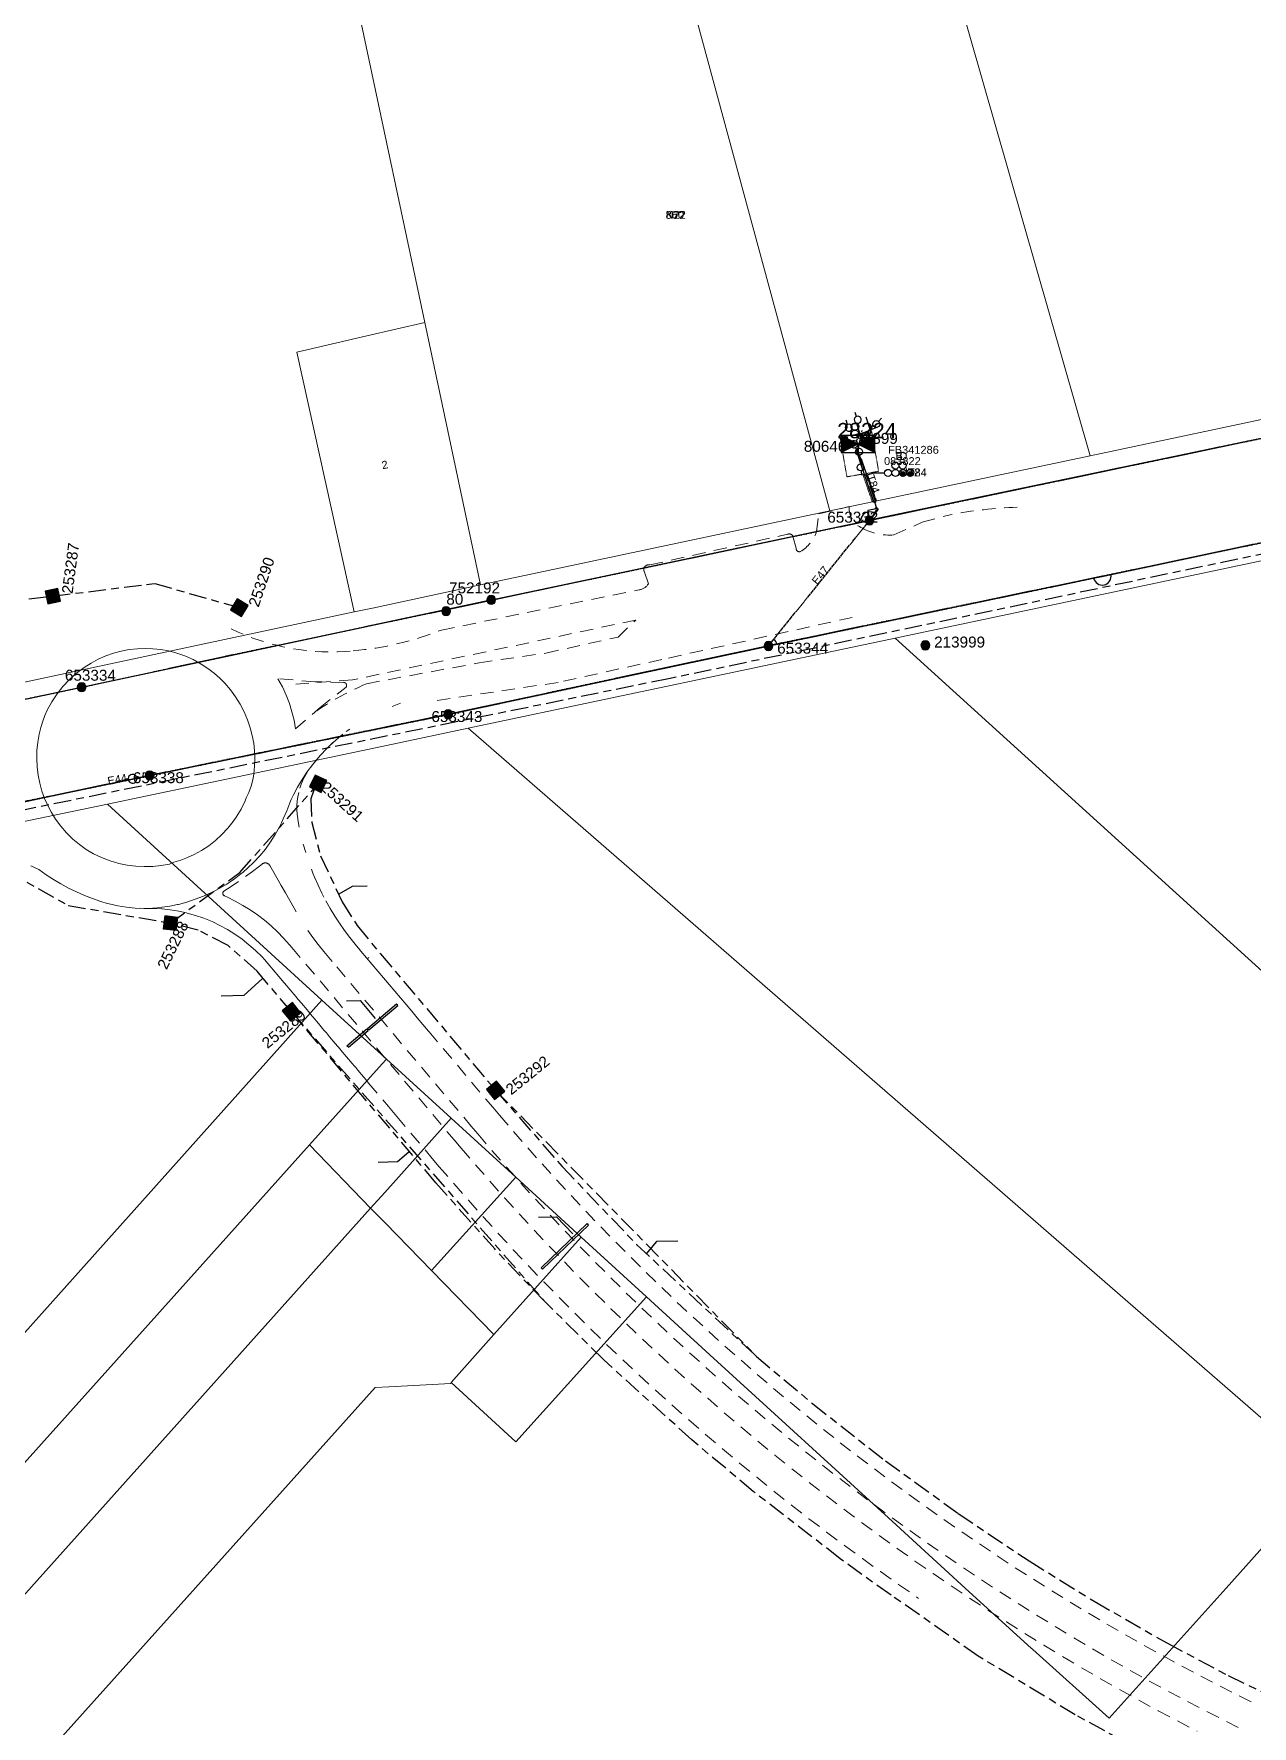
# Model space of a CAD drawing. Header units: metres. Extents: x 303351 to 304687, y 6235874 to 6237126.
# Drawn here: x 303761.3 to 304039.9, y 6236156.6 to 6236543.4 of the extents above; entities that cross this region are included whole.
import ezdxf
from ezdxf.enums import TextEntityAlignment as Align

# ---------------------------------------------------------------- set-up
doc = ezdxf.new("R2010")
doc.units = ezdxf.units.M
for name, pattern in [('Cable Exist OH', [1, 1, 0]), ('Cable Exist UG', [8.2, 4, -1.2, 1.8, -1.2]), ('Dash', [5, 3, -2]), ('HIDDEN', [0.375, 0.25, -0.125]), ('HIDDEN2', [0.1875, 0.125, -0.0625])]:
    doc.linetypes.add(name, pattern=pattern)
doc.layers.get('0').update_dxf_attribs({"color": 6})
for name, color, linetype, lineweight in [('Cadastre Developer_SP_EXT', 9, 'Continuous', 5), ('Cadastre Land Parcels_SP_EXT', 9, 'Continuous', 5), ('Cadastre Other Property_SP_EXT', 9, 'HIDDEN', 5)]:
    doc.layers.add(name, color=color, linetype=linetype, lineweight=lineweight)
for name, color, linetype in [('Duct_SP_EXT', 7, 'Continuous'), ('Equip_HV_EXT', 7, 'Continuous'), ('Equip_LV_EXT', 7, 'Continuous'), ('Equip_SP_LV_EXT', 7, 'Continuous'), ('Mains_HV_EXT', 7, 'Continuous'), ('Mains_LV_EXT', 7, 'Continuous'), ('Mains_SL_EXT', 7, 'Continuous'), ('Mains_TR_EXT', 7, 'Continuous'), ('OH_Details_SP_MISC', 7, 'Continuous'), ('Sub_SP_EXT', 7, 'Continuous'), ('SupportsOH_SP_TR_HV_LV_SL_EXT', 7, 'Continuous'), ('SupportsUG_SP_LV_SL_EXT', 7, 'Continuous'), ('Trench_SP_EXT', 7, 'Continuous')]:
    doc.layers.add(name, color=color, linetype=linetype)
doc.styles.add('COLUMN_LABEL', font='arial.ttf')
doc.styles.add('POLE_LABEL', font='arial.ttf')
doc.styles.get("Standard").update_dxf_attribs({"font": 'arial.ttf'})
doc.styles.add('SWITCH_LABEL', font='arial.ttf', dxfattribs={"height": 2.5})
doc.linetypes.add('Cable E OH', pattern='A,9.4,["E",Standard,S=1.7,R=0,X=0,Y=-1],0', length=9.4)

# ---------------------------------------------------------------- blocks, each defined once
blk = doc.blocks.new('SUB_PADMOUNT_EXT')
for points in [[(0, 0), (-3.84, 1.92), (-3.84, -1.92)], [(0, 0), (3.84, 1.92), (3.84, -1.92)]]:
    blk.add_hatch(color=256).paths.add_polyline_path(points)
for p, q in [((3.84, 1.92), (-3.84, -1.92)), ((-3.84, 1.92), (3.84, -1.92))]:
    blk.add_line(p, q)
blk.add_lwpolyline([(-3.84, -1.92), (3.84, -1.92), (3.84, 1.92), (-3.84, 1.92)], close=True)
for tag, height, flags, p in [('STREET_CODE', 0.2, 9, (1.5, 0)), ('ASSET_NUM', 3.5, 8, (2, 2)), ('CONSTRUCTED_VOLTAGE', 0.2, 9, (1.5, -0.2)), ('OPERATING_VOLTAGE', 0.2, 9, (1.5, -0.6)), ('ORIENTATION', 0.2, 9, (1.5, -0.8)), ('OWNED_BY', 0.2, 9, (1.5, -1)), ('OPERATED_BY', 0.2, 9, (1.5, -1.2)), ('SECONDARY_VOLTAGE', 0.2, 9, (1.5, -1.6)), ('STATE', 0.2, 9, (1.5, -1.8)), ('SUBSTATION_TYPE', 0.2, 9, (1.5, -2.2)), ('STREETNAME', 0.2, 9, (1.5, -3)), ('SUBURB', 0.2, 9, (1.5, -3.2)), ('Z', 0.2, 1, (1.5, -3.6)), ('NO_PHASES', 0.2, 9, (1.5, -0.4)), ('MAINTAINED_BY', 0.2, 9, (1.5, -1.4)), ('PARENT', 0.2, 9, (1.5, -2)), ('USAGE', 0.2, 9, (1.5, -2.4)), ('LEGEND', 0.2, 9, (1.5, -2.6)), ('LOCATION', 0.2, 9, (1.5, -2.8)), ('NOTES', 0.2, 9, (1.5, -3.4))]:
    blk.add_attdef(tag, text='', height=height, dxfattribs=dict(flags=flags)).set_placement(p, align=Align.MIDDLE_LEFT)
blk = doc.blocks.new('COLUMN_EXT')
blk.add_hatch(color=256).paths.add_polyline_path([(-1.49, 1.48), (-1.49, -1.49), (1.48, -1.49), (1.48, 1.48)])
blk.add_lwpolyline([(-1.49, -1.49), (1.48, -1.49), (1.48, 1.48), (-1.49, 1.48)], close=True)
for tag, height, style, flags, p in [('STRUCTURE_PLANT_NUMBER', 0.2, 'POLE_LABEL', 9, (1.81, 0.03)), ('ASSET_NUM', 2.5, 'COLUMN_LABEL', 8, (2, 2)), ('STREET_CODE', 0.2, 'COLUMN_LABEL', 9, (1.81, -0.2))]:
    blk.add_attdef(tag, text='', height=height, dxfattribs=dict(style=style, flags=flags)).set_placement(p, align=Align.MIDDLE_LEFT)
at = {"flags": 1}
blk.add_attdef('Z', (1.81, -2.35), '', height=0.2, dxfattribs=at)
at = {"flags": 9}
for tag, p in [('COLUMN_TYPE', (1.81, -0.4)), ('OWNED_BY', (1.81, -0.6)), ('STATE', (1.81, -0.8)), ('USAGE', (1.81, -1)), ('STREETNAME', (1.81, -1.6)), ('SUBURB', (1.81, -1.8)), ('LEGEND', (1.81, -1.2)), ('LOCATION', (1.81, -1.4)), ('NOTES', (1.81, -2))]:
    blk.add_attdef(tag, text='', height=0.2, dxfattribs=at).set_placement(p, align=Align.MIDDLE_LEFT)
blk = doc.blocks.new('DUCT_EXT')
blk.add_circle((0, 0.8), 0.8)
at = {"flags": 1}
blk.add_attdef('Z', (0, 0), '', height=0.2, dxfattribs=at)
at = {"flags": 9}
for tag, p in [('DUCT_CODE', (0, 0)), ('XSECT_TYPE', (0, -0.2)), ('STATE', (0, -0.6)), ('FB_REFERENCE', (0, -0.4)), ('NOTES', (0, -0.8))]:
    blk.add_attdef(tag, text='', height=0.2, dxfattribs=at).set_placement(p, align=Align.MIDDLE_LEFT)
blk = doc.blocks.new('LV_OH_LINKS_OPEN_EXT')
for p, q in [((-0.17, 4.97), (-0.17, 5.46)), ((0.17, 4.97), (0.17, 5.46)), ((-0.17, 3), (-0.17, 2.5)), ((0.17, 3), (0.17, 2.5))]:
    blk.add_line(p, q)
blk.add_lwpolyline([(0, 2.99, 1), (0, 4.98, 1)], format="xyb", close=True)
at = {"flags": 9}
for tag, p in [('ACTUAL_STATUS', (0, 0)), ('CONSTRUCTED_VOLTAGE', (0, -0.2)), ('OPERATING_VOLTAGE', (0, -0.6)), ('ORIENTATION', (0, -0.8)), ('OWNED_BY', (0, -1)), ('STATE', (0, -1.2)), ('SWITCH_TYPE', (0, -1.4)), ('NO_PHASES', (0, -0.4)), ('USAGE', (0, -1.6)), ('LEGEND', (0, -1.8)), ('NOTES', (0, -2))]:
    blk.add_attdef(tag, text='', height=0.2, dxfattribs=at).set_placement(p, align=Align.MIDDLE_LEFT)
at = {"flags": 1}
blk.add_attdef('Z', (0, 0), '', height=0.2, dxfattribs=at)
blk = doc.blocks.new('POLE_EXT')
blk.add_hatch(color=256).paths.add_polyline_path([(-1, 0, 1), (1, 0, 1)])
blk.add_lwpolyline([(-1, 0, 1), (1, 0, 1)], format="xyb", close=True)
for tag, height, flags, p in [('pNumber', 2.5, 8, (-17.84, 2.07)), ('OWNED_BY', 0.2, 9, (1.35, -0.4)), ('SPECIAL_USE', 0.2, 9, (1.35, -0.8)), ('STATE', 0.2, 9, (1.35, -1)), ('cLV', 0.2, 9, (1.35, -1.4)), ('hDepth', 0.2, 9, (1.35, -1.6)), ('hDia', 0.2, 9, (1.35, -1.8)), ('cHV', 0.2, 9, (1.35, -2)), ('cLinedev', 0.2, 9, (1.35, -3.4)), ('pExisting', 0.2, 9, (1.35, -3.8)), ('PARENT', 0.2, 9, (1.35, -0.6)), ('USAGE', 0.2, 9, (1.35, -1.2)), ('LBRACKET', 0.2, 9, (1.35, -2.2)), ('LExisting', 0.2, 9, (1.35, -2.4)), ('LANTNUMBER', 0.2, 9, (1.35, -2.6)), ('LOther', 0.2, 9, (1.35, -2.8)), ('LRemove', 0.2, 9, (1.35, -3)), ('LEGEND', 0.2, 9, (1.35, -3.2)), ('LOCATION', 0.2, 9, (1.35, -3.6)), ('pFooting', 0.2, 9, (1.35, -4.4)), ('pNew', 0.2, 9, (1.35, -4.6)), ('pRelocate', 0.2, 9, (1.35, -5)), ('pRemove', 0.2, 9, (1.35, -5.2)), ('pReplace', 0.2, 9, (1.35, -5.4)), ('pStay', 0.2, 9, (1.35, -5.6)), ('pType', 0.2, 9, (1.35, -5.8)), ('cspan', 0.2, 9, (1.35, -6)), ('STREETNAME', 0.2, 9, (1.35, -6.2)), ('SUBURB', 0.2, 9, (1.35, -6.4)), ('OPERATED_BY', 0.2, 9, (1.36, -7.01)), ('PFNUMBER', 0.2, 9, (1.35, -4)), ('NEWPFNUMBER', 0.2, 9, (1.35, -4.2)), ('NOTES', 0.2, 9, (1.35, -6.6)), ('MAINTAINED_BY', 0.2, 9, (1.36, -6.81))]:
    blk.add_attdef(tag, text='', height=height, dxfattribs=dict(flags=flags)).set_placement(p, align=Align.MIDDLE_LEFT)
at = {"style": 'POLE_LABEL'}
for tag, height, flags, p in [('STRUCTURE_PLANT_NUMBER', 0.2, 9, (1.35, 0.03)), ('ASSET_NUM', 2.5, 8, (2, 2)), ('STREET_CODE', 0.2, 9, (1.35, -0.2))]:
    blk.add_attdef(tag, text='', height=height, dxfattribs=dict(at, flags=flags)).set_placement(p, align=Align.MIDDLE_LEFT)
at = {"flags": 1}
blk.add_attdef('Z', (1.35, -7.33), '', height=0.2, dxfattribs=at)
blk = doc.blocks.new('LV_UG_DFUSE_OPEN_EXT')
for points in [[(1, 0), (0, 0)], [(6.2, 0.01), (7.2, 0.01)]]:
    blk.add_lwpolyline(points)
for centre in [(1.8, 0), (5.4, 0.01)]:
    blk.add_circle(centre, 0.8)
at = {"flags": 9}
for tag, p in [('ACTUAL_STATUS', (0, 0)), ('CONSTRUCTED_VOLTAGE', (0, -0.2)), ('OPERATING_VOLTAGE', (0, -0.6)), ('ORIENTATION', (0, -0.8)), ('STATE', (0, -1)), ('SWITCH_TYPE', (0, -1.2)), ('NO_PHASES', (0, -0.4)), ('USAGE', (0, -1.4)), ('NOTES', (0, -1.6))]:
    blk.add_attdef(tag, text='', height=0.2, dxfattribs=at).set_placement(p, align=Align.MIDDLE_LEFT)
at = {"flags": 1}
blk.add_attdef('Z', (0, 0), '', height=0.2, dxfattribs=at)
blk = doc.blocks.new('LV_UG_DFUSE_CLOSED_EXT')
for points in [[(1, 0), (0, 0)], [(5.04, 0.73), (2.16, -0.72)], [(5.05, -0.71), (2.16, 0.72)], [(6.2, 0.01), (7.2, 0.01)]]:
    blk.add_lwpolyline(points)
for centre in [(1.8, 0), (5.4, 0.01)]:
    blk.add_circle(centre, 0.8)
at = {"flags": 9}
for tag, p in [('ACTUAL_STATUS', (0, 0)), ('CONSTRUCTED_VOLTAGE', (0, -0.2)), ('OPERATING_VOLTAGE', (0, -0.6)), ('ORIENTATION', (0, -0.8)), ('STATE', (0, -1)), ('SWITCH_TYPE', (0, -1.2)), ('NO_PHASES', (0, -0.4)), ('USAGE', (0, -1.4)), ('NOTES', (0, -1.6))]:
    blk.add_attdef(tag, text='', height=0.2, dxfattribs=at).set_placement(p, align=Align.MIDDLE_LEFT)
at = {"flags": 1}
blk.add_attdef('Z', (0, 0), '', height=0.2, dxfattribs=at)
blk = doc.blocks.new('SWG_HOLEC_SU_EXT')
blk.add_line((1.8, -2), (5.8, -2))
for points in [[(1, 0), (0, 0)], [(6.6, 0), (7.6, 0)]]:
    blk.add_lwpolyline(points)
for points in [[(1.8, -0.8, 1), (1.8, 0.8, 1)], [(5.8, -0.8, 1), (5.8, 0.8, 1)]]:
    blk.add_lwpolyline(points, format="xyb", close=True)
at = {"style": 'SWITCH_LABEL', "flags": 8}
blk.add_attdef('ASSET_NUM', text='', height=2.5, rotation=179.9544, dxfattribs=at).set_placement((-2.4, 0), align=Align.MIDDLE_LEFT)
at = {"flags": 1}
blk.add_attdef('Z', (0, 0), '', height=0.2, dxfattribs=at)
at = {"flags": 9}
for tag, p in [('ACTUAL_STATUS', (0, -0.4)), ('CONSTRUCTED_VOLTAGE', (0, -0.6)), ('OPERATING_VOLTAGE', (0, -1)), ('ORIENTATION', (0, -1.2)), ('OWNED_BY', (0, -1.4)), ('STATE', (0, -1.8)), ('SWITCH_TYPE', (0, -2)), ('STREETNAME', (0, -2.6)), ('SUBURB', (0, -2.8)), ('NO_PHASES', (0, -0.8)), ('PARENT', (0, -1.6)), ('USAGE', (0, -2.2)), ('LOCATION', (0, -2.4)), ('NOTES', (0, -3))]:
    blk.add_attdef(tag, text='', height=0.2, dxfattribs=at).set_placement(p, align=Align.MIDDLE_LEFT)
at = {"style": 'SWITCH_LABEL', "flags": 9}
blk.add_attdef('STREET_CODE', text='', height=0.2, dxfattribs=at).set_placement((0, -0.2), align=Align.MIDDLE_LEFT)
blk = doc.blocks.new('CABLE_LARGE_EXT')
h = blk.add_hatch(color=256)
edge = h.paths.add_edge_path()
edge.add_arc((0, 0.55), 0.55, 0, 360)
blk.add_circle((0, 0.55), 0.55)
at = {"flags": 1}
blk.add_attdef('Z', (0, 0), '', height=0.2, dxfattribs=at)
at = {"flags": 9}
for tag, p in [('COND_CODE', (0, 0)), ('STATE', (0, -0.4)), ('XSECT_SIZE', (0, -0.6)), ('FB_REFERENCE', (0, -0.2)), ('NOTES', (0, -0.8))]:
    blk.add_attdef(tag, text='', height=0.2, dxfattribs=at).set_placement(p, align=Align.MIDDLE_LEFT)

msp = doc.modelspace()

# ---------------------------------------------------------------- linework, layer by layer
at = {"layer": 'Cadastre Developer_SP_EXT', "linetype": 'Dash'}
for points in [[(303940.3, 6236429.67), (303940.8, 6236433.67), (303947.78, 6236435.34)], [(303957.96, 6236428.87), (303964.46, 6236431.75), (303970.82, 6236433.47)], [(303902.2, 6236422.02), (303933.67, 6236429.01)], [(303934.97, 6236428.24), (303935.65, 6236425.86)], [(303901.85, 6236417.72), (303900.85, 6236420.61)], [(303854.56, 6236407.12), (303899.72, 6236416.32)], [(303837.42, 6236394.86), (303863.15, 6236399.63), (303878.4, 6236401.85), (303894.91, 6236405.53), (303898.98, 6236409.4), (303834.18, 6236395.71), (303820.78, 6236394.75)], [(303948.45, 6236410.01), (303904.89, 6236400.38), (303881.24, 6236395.14), (303853.32, 6236391.01)], [(303763.38, 6236386.29), (303763.87, 6236387.56), (303764.42, 6236388.79), (303765.45, 6236390.71), (303766.64, 6236392.53), (303767.99, 6236394.24), (303769.48, 6236395.83), (303771.1, 6236397.28), (303772.84, 6236398.58), (303774.42, 6236399.57), (303776.07, 6236400.45), (303777.78, 6236401.19), (303779.54, 6236401.81), (303781.34, 6236402.29), (303783.17, 6236402.64), (303785.03, 6236402.85), (303786.8, 6236402.92), (303788.58, 6236402.86), (303790.35, 6236402.68), (303792.1, 6236402.37), (303793.83, 6236401.94)], [(303793.83, 6236401.94), (303795.83, 6236401.23), (303797.77, 6236400.37), (303799.62, 6236399.34), (303801.39, 6236398.16), (303802.65, 6236397.17), (303803.85, 6236396.11), (303804.98, 6236394.97), (303806.28, 6236393.47), (303807.45, 6236391.88), (303808.49, 6236390.2), (303809.4, 6236388.44), (303810.18, 6236386.61), (303810.8, 6236384.73)], [(303832.18, 6236395.11), (303825.58, 6236395.3), (303817.16, 6236396), (303818.16, 6236394.16), (303819.03, 6236392.26), (303819.78, 6236390.31), (303820.36, 6236388.42), (303820.83, 6236386.51), (303821.18, 6236384.56)], [(303819.65, 6236394.28), (303819.67, 6236394.31)], [(303821.18, 6236384.56), (303826.78, 6236389.38), (303832.73, 6236394.1)], [(303845.17, 6236390.37), (303843.3, 6236389.67)], [(303770.27, 6236359.33), (303768.84, 6236360.75), (303767.5, 6236362.28), (303766.3, 6236363.92), (303765.35, 6236365.43), (303764.52, 6236367), (303763.8, 6236368.63), (303763.2, 6236370.31), (303762.69, 6236372.12), (303762.32, 6236373.97), (303762.08, 6236375.85), (303761.99, 6236377.73), (303762.04, 6236379.62), (303762.23, 6236381.49), (303762.56, 6236383.35), (303762.93, 6236384.84), (303763.38, 6236386.29)], [(303810.8, 6236384.73), (303811.28, 6236383.02), (303811.62, 6236381.28), (303811.83, 6236379.52), (303811.9, 6236377.75), (303811.83, 6236375.98), (303811.62, 6236374.21), (303811.38, 6236372.9), (303811.01, 6236371.42), (303810.53, 6236369.96), (303809.9, 6236368.74)], [(303829.71, 6236381.39), (303828.28, 6236379.99), (303826.91, 6236378.53), (303825.61, 6236377.01), (303824.58, 6236375.69)], [(303827.57, 6236379.26), (303828.97, 6236380.68), (303830.44, 6236382.04), (303831.97, 6236383.33)], [(303832.79, 6236383.94), (303833.59, 6236384.5)], [(303802.31, 6236347.29), (303803.72, 6236348.03), (303805.45, 6236349.04), (303806.8, 6236349.91), (303807.12, 6236350.14), (303808.7, 6236351.37), (303809.18, 6236351.78), (303810.2, 6236352.69), (303811.64, 6236354.07), (303813.01, 6236355.54), (303814.29, 6236357.07), (303814.43, 6236357.25), (303815.44, 6236358.71), (303815.98, 6236359.55), (303816.5, 6236360.41), (303817.48, 6236362.15), (303817.94, 6236363.05), (303818.38, 6236363.94), (303819.19, 6236365.76), (303819.91, 6236367.63), (303820.16, 6236368.35), (303820.71, 6236369.46), (303821.65, 6236371.22), (303822.68, 6236372.94), (303823.41, 6236374.05), (303823.79, 6236374.6), (303824.08, 6236375), (303824.98, 6236376.21), (303826.24, 6236377.77)], [(303823.83, 6236374.6), (303823.33, 6236373.73), (303823.11, 6236373.3), (303822.79, 6236372.61), (303822.5, 6236371.92), (303822.18, 6236370.97)], [(303821.91, 6236370), (303821.71, 6236369.02), (303821.58, 6236368.03), (303821.51, 6236367.04), (303821.5, 6236366.04), (303821.56, 6236365.04), (303821.68, 6236364.05), (303821.71, 6236363.85), (303822.04, 6236362.08)], [(303797.97, 6236355.81), (303799.69, 6236356.75), (303801.33, 6236357.83), (303802.89, 6236359.04), (303804.34, 6236360.37), (303805.68, 6236361.8), (303806.92, 6236363.34), (303807.61, 6236364.35), (303808.71, 6236366.19), (303809.65, 6236368.11), (303809.9, 6236368.74)], [(303792.37, 6236353.61), (303790.46, 6236353.27), (303788.53, 6236353.08), (303786.59, 6236353.04), (303784.63, 6236353.14), (303782.69, 6236353.39), (303780.78, 6236353.79), (303778.79, 6236354.36), (303776.85, 6236355.1), (303774.98, 6236356), (303773.32, 6236356.98), (303771.75, 6236358.09), (303770.27, 6236359.33)], [(303822.95, 6236358.18), (303823.5, 6236356.26)], [(303792.37, 6236353.61), (303793.34, 6236354.03), (303794.92, 6236354.52), (303796.47, 6236355.11), (303797.97, 6236355.81)], [(303809.73, 6236350.76), (303811.35, 6236351.95), (303812.93, 6236353.17), (303813.51, 6236353.62), (303813.58, 6236353.68), (303813.66, 6236353.72), (303813.74, 6236353.76), (303813.82, 6236353.8), (303813.9, 6236353.83), (303813.99, 6236353.85), (303814.08, 6236353.87), (303814.17, 6236353.88), (303814.26, 6236353.88), (303814.35, 6236353.88), (303814.44, 6236353.87), (303814.53, 6236353.85), (303814.62, 6236353.83), (303814.7, 6236353.8), (303814.79, 6236353.75), (303814.88, 6236353.71), (303814.97, 6236353.65), (303815.05, 6236353.59), (303815.12, 6236353.52), (303815.18, 6236353.44), (303815.24, 6236353.36), (303815.3, 6236353.28), (303815.89, 6236352.24), (303816.88, 6236350.5), (303817.87, 6236348.76)], [(303812.93, 6236353.17), (303813.51, 6236353.62), (303813.58, 6236353.68), (303813.66, 6236353.72), (303813.74, 6236353.76), (303813.82, 6236353.8), (303813.9, 6236353.83), (303813.99, 6236353.85), (303814.08, 6236353.87), (303814.17, 6236353.88), (303814.26, 6236353.88), (303814.35, 6236353.88), (303814.44, 6236353.87), (303814.53, 6236353.85), (303814.62, 6236353.83), (303814.7, 6236353.8), (303814.79, 6236353.75), (303814.88, 6236353.71), (303814.97, 6236353.65), (303815.05, 6236353.59), (303815.12, 6236353.52), (303815.18, 6236353.44), (303815.24, 6236353.36), (303815.3, 6236353.28), (303815.89, 6236352.24)], [(303760.69, 6236353.19), (303762.5, 6236352.36), (303764.13, 6236351.19), (303765.8, 6236350.1), (303767.52, 6236349.08), (303769.28, 6236348.12), (303771.07, 6236347.25), (303772.91, 6236346.44), (303774.77, 6236345.72), (303776.66, 6236345.07), (303778.13, 6236344.62), (303778.58, 6236344.51), (303780.53, 6236344.07), (303782.51, 6236343.76), (303784.5, 6236343.57), (303786.5, 6236343.5), (303788.5, 6236343.55), (303790.5, 6236343.72), (303790.68, 6236343.74), (303792.47, 6236344.01), (303794.19, 6236344.37), (303794.43, 6236344.42), (303796.36, 6236344.95), (303798.26, 6236345.57), (303800.12, 6236346.29), (303801.95, 6236347.11), (303802.31, 6236347.29)], [(303816.88, 6236350.5), (303817.87, 6236348.76), (303818.86, 6236347.02), (303819.85, 6236345.29)], [(303824.8, 6236352.48), (303825.16, 6236351.55), (303825.54, 6236350.62), (303826.34, 6236348.79), (303827.2, 6236346.98), (303827.66, 6236346.09)], [(303808.1, 6236349.61), (303806.44, 6236348.49), (303804.77, 6236347.4), (303804.73, 6236347.37), (303804.69, 6236347.33), (303804.66, 6236347.29), (303804.63, 6236347.25), (303804.61, 6236347.2), (303804.59, 6236347.16), (303804.57, 6236347.11), (303804.56, 6236347.06), (303804.55, 6236347.01), (303804.55, 6236346.96), (303804.55, 6236346.91), (303804.55, 6236346.86), (303804.56, 6236346.81), (303804.57, 6236346.76), (303804.59, 6236346.71), (303804.61, 6236346.66), (303804.64, 6236346.62), (303804.66, 6236346.58), (303804.7, 6236346.54), (303804.73, 6236346.5), (303804.77, 6236346.47), (303804.81, 6236346.44), (303804.85, 6236346.41), (303804.9, 6236346.39), (303805.61, 6236346.06), (303807.4, 6236345.17), (303809.14, 6236344.19), (303810.84, 6236343.13), (303812.48, 6236341.99), (303814.07, 6236340.77), (303815.6, 6236339.48), (303817.06, 6236338.12), (303818.46, 6236336.69), (303819.79, 6236335.19), (303820.32, 6236334.56), (303823.55, 6236330.74), (303826.77, 6236326.92), (303830, 6236323.09), (303833.22, 6236319.27), (303836.45, 6236315.45), (303839.67, 6236311.63), (303842.9, 6236307.81), (303846.12, 6236303.99), (303849.35, 6236300.16), (303852.57, 6236296.35), (303855.8, 6236292.52), (303857.43, 6236290.59), (303859.04, 6236288.7), (303862.31, 6236284.89), (303865.62, 6236281.11), (303868.96, 6236277.36), (303872.34, 6236273.64), (303875.75, 6236269.95), (303879.2, 6236266.29), (303882.67, 6236262.67), (303886.18, 6236259.07), (303889.72, 6236255.51), (303893.3, 6236251.99), (303896.91, 6236248.49), (303900.54, 6236245.02), (303904.21, 6236241.59), (303907.91, 6236238.2), (303911.65, 6236234.83), (303915.41, 6236231.5), (303919.2, 6236228.21), (303923.02, 6236224.95), (303926.87, 6236221.72), (303930.75, 6236218.54), (303934.66, 6236215.38), (303938.6, 6236212.26), (303942.57, 6236209.18), (303946.56, 6236206.13), (303950.58, 6236203.12), (303954.63, 6236200.15), (303958.71, 6236197.21), (303962.81, 6236194.31), (303966.94, 6236191.45), (303971.09, 6236188.62), (303975.27, 6236185.84), (303979.47, 6236183.09), (303983.7, 6236180.38), (303987.96, 6236177.71), (303992.24, 6236175.07), (303996.54, 6236172.48), (304000.86, 6236169.92), (304005.21, 6236167.41), (304009.58, 6236164.93), (304013.97, 6236162.5), (304018.39, 6236160.1), (304022.83, 6236157.75), (304027.29, 6236155.43)], [(303804.87, 6236346.4), (303804.82, 6236346.43), (303804.78, 6236346.46), (303804.74, 6236346.49), (303804.7, 6236346.53), (303804.67, 6236346.57), (303804.64, 6236346.61), (303804.61, 6236346.65), (303804.59, 6236346.7), (303804.58, 6236346.75), (303804.56, 6236346.8), (303804.55, 6236346.85), (303804.55, 6236346.9), (303804.55, 6236346.95), (303804.55, 6236347), (303804.56, 6236347.05), (303804.57, 6236347.1), (303804.59, 6236347.15), (303804.61, 6236347.2), (303804.63, 6236347.24), (303804.66, 6236347.29), (303804.69, 6236347.33), (303804.73, 6236347.37), (303804.77, 6236347.4), (303804.79, 6236347.42), (303804.82, 6236347.44), (303806.44, 6236348.49), (303808.1, 6236349.61)], [(303818.86, 6236347.02), (303819.85, 6236345.29), (303820.84, 6236343.55), (303821.33, 6236342.68)], [(303785.84, 6236343.51), (303786.5, 6236343.5), (303787.18, 6236343.5), (303788.5, 6236343.5), (303790.5, 6236343.4), (303790.68, 6236343.38), (303792.49, 6236343.19), (303794.46, 6236342.86), (303796.21, 6236342.48), (303796.41, 6236342.43), (303798.34, 6236341.88), (303800.23, 6236341.23), (303802.08, 6236340.47), (303803.88, 6236339.61), (303805.64, 6236338.65), (303807.33, 6236337.59), (303808.97, 6236336.44), (303810.53, 6236335.2), (303812.03, 6236333.87), (303813.45, 6236332.46), (303814.12, 6236331.72), (303814.78, 6236330.97), (303814.82, 6236330.92), (303815.32, 6236330.33), (303816.07, 6236329.44), (303817.36, 6236327.91), (303818.54, 6236326.51), (303818.65, 6236326.38), (303819.94, 6236324.85), (303821.23, 6236323.33), (303821.77, 6236322.69), (303822.52, 6236321.8), (303823.81, 6236320.27), (303824.99, 6236318.87), (303825.1, 6236318.74), (303826.39, 6236317.21), (303827.68, 6236315.68), (303828.22, 6236315.05), (303828.97, 6236314.15), (303830.26, 6236312.63), (303831.44, 6236311.23), (303831.55, 6236311.11), (303832.84, 6236309.57), (303834.13, 6236308.04), (303834.67, 6236307.41), (303834.94, 6236307.09), (303835.42, 6236306.51), (303836.71, 6236304.98), (303837.22, 6236304.38), (303837.89, 6236303.58), (303837.89, 6236303.58), (303837.89, 6236303.58), (303837.89, 6236303.58), (303841.12, 6236299.76), (303842.4, 6236298.24), (303844.34, 6236295.94), (303847.57, 6236292.12), (303850.79, 6236288.3), (303852.43, 6236286.36), (303854.05, 6236284.45), (303857.36, 6236280.59), (303860.71, 6236276.77), (303864.09, 6236272.98), (303867.51, 6236269.21), (303870.96, 6236265.48), (303874.45, 6236261.78), (303877.96, 6236258.11), (303881.52, 6236254.48), (303885.1, 6236250.87), (303888.72, 6236247.3), (303892.37, 6236243.76), (303896.05, 6236240.26), (303899.76, 6236236.79), (303903.51, 6236233.35), (303907.28, 6236229.95), (303911.09, 6236226.58), (303914.93, 6236223.25), (303918.79, 6236219.95), (303922.69, 6236216.68), (303926.62, 6236213.46), (303930.57, 6236210.26), (303934.56, 6236207.11), (303938.57, 6236203.99), (303942.61, 6236200.9), (303946.68, 6236197.86), (303950.78, 6236194.85), (303954.9, 6236191.88), (303959.05, 6236188.94), (303963.23, 6236186.05), (303963.63, 6236185.78)], [(303820.84, 6236343.55), (303821.33, 6236342.68)], [(303828.12, 6236345.21), (303829.1, 6236343.46), (303830.14, 6236341.75), (303831.23, 6236340.08), (303832.38, 6236338.44), (303833.58, 6236336.84), (303834.83, 6236335.28), (303835.12, 6236334.94), (303835.6, 6236334.37), (303836.12, 6236333.75), (303837.41, 6236332.22), (303838.7, 6236330.69), (303839.99, 6236329.16), (303841.28, 6236327.63), (303842.57, 6236326.11), (303843.86, 6236324.58), (303845.15, 6236323.05), (303846.44, 6236321.52), (303847.73, 6236319.99), (303849.02, 6236318.46), (303850.31, 6236316.93), (303851.6, 6236315.41), (303851.73, 6236315.26), (303854.95, 6236311.44), (303858.18, 6236307.62), (303861.4, 6236303.79), (303864.63, 6236299.97), (303866.26, 6236298.04), (303867.83, 6236296.19), (303871.04, 6236292.46), (303874.28, 6236288.75), (303877.55, 6236285.08), (303880.86, 6236281.44), (303884.19, 6236277.83), (303887.57, 6236274.25), (303890.97, 6236270.7), (303894.41, 6236267.18), (303897.88, 6236263.7), (303901.38, 6236260.24), (303904.91, 6236256.82), (303908.47, 6236253.43), (303912.06, 6236250.07), (303915.69, 6236246.74), (303919.34, 6236243.45), (303923.03, 6236240.19), (303926.74, 6236236.96), (303930.48, 6236233.77), (303934.25, 6236230.61), (303938.05, 6236227.49), (303941.88, 6236224.4), (303945.73, 6236221.35), (303949.61, 6236218.33), (303953.53, 6236215.35), (303957.46, 6236212.4), (303961.43, 6236209.49), (303965.42, 6236206.61), (303969.43, 6236203.77), (303973.48, 6236200.97), (303977.54, 6236198.21), (303981.63, 6236195.48), (303985.75, 6236192.78), (303989.89, 6236190.13), (303994.06, 6236187.52), (303998.25, 6236184.94), (304002.46, 6236182.4), (304006.69, 6236179.9), (304010.95, 6236177.44), (304015.23, 6236175.01), (304019.53, 6236172.62), (304023.85, 6236170.28), (304028.2, 6236167.97), (304032.56, 6236165.71), (304036.95, 6236163.48), (304041.35, 6236161.29)], [(303823.99, 6236338.44), (303825.14, 6236336.81), (303826.35, 6236335.22), (303827.62, 6236333.67), (303827.62, 6236333.66)], [(303825.14, 6236336.81), (303826.35, 6236335.22)], [(303827.62, 6236333.67), (303830.59, 6236330.14), (303833.82, 6236326.32), (303837.05, 6236322.5), (303840.27, 6236318.68), (303843.5, 6236314.86), (303846.72, 6236311.03), (303849.95, 6236307.21), (303853.17, 6236303.39), (303856.4, 6236299.57), (303859.62, 6236295.75), (303861.25, 6236293.81), (303862.84, 6236291.94), (303866.09, 6236288.16), (303869.37, 6236284.42), (303872.68, 6236280.7), (303876.03, 6236277.02), (303879.41, 6236273.36), (303882.82, 6236269.74), (303886.27, 6236266.15), (303889.74, 6236262.58), (303893.25, 6236259.06), (303896.8, 6236255.56), (303900.37, 6236252.09), (303903.98, 6236248.66), (303907.61, 6236245.26), (303911.28, 6236241.9), (303914.98, 6236238.56), (303918.7, 6236235.26), (303922.46, 6236232), (303926.25, 6236228.77), (303930.07, 6236225.57), (303933.91, 6236222.41), (303937.79, 6236219.29), (303941.69, 6236216.19), (303945.62, 6236213.14), (303949.58, 6236210.12), (303953.56, 6236207.14), (303957.57, 6236204.19), (303961.61, 6236201.28), (303965.68, 6236198.41), (303969.77, 6236195.57), (303973.88, 6236192.77), (303978.02, 6236190.01), (303982.19, 6236187.29), (303986.38, 6236184.6), (303990.6, 6236181.95), (303994.84, 6236179.34), (303999.1, 6236176.77), (304003.39, 6236174.24), (304007.69, 6236171.75), (304012.03, 6236169.29), (304016.38, 6236166.88), (304020.76, 6236164.51), (304025.15, 6236162.17), (304029.57, 6236159.88), (304034.01, 6236157.62), (304038.47, 6236155.41)], [(303837.78, 6236332.28), (303837.96, 6236332.08)]]:
    msp.add_lwpolyline(points, dxfattribs=at)
for points in [[(303947.78, 6236435.34, 0.324793), (303950.8, 6236430.4)], [(303970.82, 6236433.47, -0.038619), (303986.18, 6236435.2)], [(303933.67, 6236429.01, -0.521329), (303934.97, 6236428.24)], [(303936.58, 6236425.05, 0.187794), (303940.3, 6236429.67)], [(303950.8, 6236430.4, 0.143229), (303957.96, 6236428.87)], [(303935.65, 6236425.86, 0.561843), (303936.58, 6236425.05)], [(303900.85, 6236420.61, -0.564861), (303902.2, 6236422.02)], [(303899.72, 6236416.32, 0.252725), (303901.85, 6236417.72)], [(303806.45, 6236407.42, 0.139973), (303834.38, 6236402.38)], [(303834.38, 6236402.38, 0.072317), (303854.56, 6236407.12)], [(303824.37, 6236387.52, -0.054057), (303837.42, 6236394.86)], [(303832.18, 6236395.11, -0.66228), (303832.73, 6236394.1)]]:
    msp.add_lwpolyline(points, format="xyb", dxfattribs=at)
at = {"layer": 'Cadastre Land Parcels_SP_EXT', "linetype": 'Continuous'}
for points in [[(304098.45, 6236467.24), (304092.28, 6236496.5), (303910.16, 6236791.2), (303907.06, 6236790.16), (303904.77, 6236788.99), (303910.47, 6236769.11), (304002.88, 6236446.98), (304098.45, 6236467.24)], [(304002.88, 6236446.98), (303910.47, 6236769.11), (303904.77, 6236788.99), (303902.44, 6236787.72), (303899.84, 6236787.15), (303897.58, 6236785.78), (303894.13, 6236784.04), (303891.57, 6236782.89), (303887.23, 6236781.21), (303884.55, 6236780.13), (303882.57, 6236779.43), (303880.04, 6236778.37), (303877.01, 6236776.96), (303873, 6236775.28), (303870.13, 6236774.06), (303866.26, 6236772.81), (303863.35, 6236771.61), (303861.15, 6236770.84), (303857.78, 6236769.16), (303854.79, 6236766.68), (303853.53, 6236765.68), (303858.45, 6236747.52), (303943.3, 6236434.34), (304002.88, 6236446.98)], [(303863.46, 6236417.43), (303850.72, 6236477.43), (303837.5, 6236474.36), (303821.5, 6236470.64), (303834.58, 6236411.25), (303838.77, 6236412.15), (303863.46, 6236417.43)], [(304107.35, 6236269.98), (304113.76, 6236277.11), (304141.12, 6236307.58), (304141.57, 6236308.06), (304168.11, 6236336.61), (304195.66, 6236366.35), (304116.65, 6236438.68), (303958.26, 6236405.28), (304107.35, 6236269.98)], [(304107.35, 6236269.98), (303958.26, 6236405.28), (303860.65, 6236384.69), (304057.04, 6236213.9), (304060.67, 6236217.92), (304087.47, 6236247.86), (304107.35, 6236269.98)], [(304057.04, 6236213.9), (303860.65, 6236384.69), (303839.45, 6236380.22), (303778.19, 6236367.3), (303827.21, 6236322.51), (303840.91, 6236310), (303841.95, 6236309.04), (303856.74, 6236295.53), (303871.51, 6236282.04), (303886.48, 6236268.37), (303901.4, 6236254.73), (303915.91, 6236241.48), (303958.48, 6236202.59), (303960.41, 6236200.83), (303975.18, 6236187.3), (303988.52, 6236175.17), (303988.78, 6236174.92), (303989.74, 6236174.06), (304007.2, 6236158.37), (304033.92, 6236188.09), (304057.04, 6236213.9)], [(303827.21, 6236322.51), (303778.19, 6236367.3), (303738.5, 6236359.08), (303738.88, 6236357.28), (303750.85, 6236300.5), (303727.53, 6236295.35), (303712.49, 6236292.04), (303697.36, 6236288.77), (303668.09, 6236282.39), (303653.36, 6236279.16), (303655.25, 6236275.45), (303662.87, 6236260.01), (303632.22, 6236225.5), (303636.1, 6236221.97), (303666.45, 6236256.59), (303672.07, 6236251.49), (303677.56, 6236246.52), (303688.76, 6236236.33), (303699.97, 6236226.24), (303711.26, 6236216.05), (303722.72, 6236205.67), (303827.21, 6236322.51)], [(303824.38, 6236289.48), (303840.95, 6236307.93), (303841.95, 6236309.04), (303840.91, 6236310), (303827.21, 6236322.51), (303722.72, 6236205.67), (303737.3, 6236192.47), (303824.38, 6236289.48)], [(303841.56, 6236278.58), (303856.74, 6236295.53), (303841.95, 6236309.04), (303840.95, 6236307.93), (303824.38, 6236289.48), (303838.33, 6236274.97), (303841.56, 6236278.58)], [(303838.33, 6236274.97), (303841.71, 6236271.52), (303852.24, 6236260.71), (303871.51, 6236282.04), (303856.74, 6236295.53), (303841.56, 6236278.58), (303838.33, 6236274.97)], [(303838.33, 6236274.97), (303824.38, 6236289.48), (303737.3, 6236192.47), (303752.28, 6236178.96), (303838.33, 6236274.97)], [(303886.48, 6236268.37), (303871.51, 6236282.04), (303852.24, 6236260.71), (303866.51, 6236246.08), (303886.48, 6236268.37)], [(303841.71, 6236271.52), (303838.33, 6236274.97), (303752.28, 6236178.96), (303721.73, 6236144.93), (303726.43, 6236140.71), (303736.59, 6236131.6), (303742.63, 6236126.14), (303839.36, 6236233.96), (303842.48, 6236234.13), (303856.65, 6236234.91), (303856.74, 6236235.12), (303866.51, 6236246.08), (303852.24, 6236260.71), (303841.71, 6236271.52)], [(303901.4, 6236254.73), (303886.48, 6236268.37), (303866.51, 6236246.08), (303856.74, 6236235.12), (303871.54, 6236221.52), (303901.4, 6236254.73)]]:
    msp.add_lwpolyline(points, close=True, dxfattribs=at)
for points in [[(303836.02, 6236546.59), (303850.72, 6236477.43), (303863.46, 6236417.43), (303943.3, 6236434.34), (303943.3, 6236434.34), (303858.45, 6236747.52)], [(303749.94, 6236597.91), (303688.45, 6236380.16), (303691.55, 6236380.87), (303752.34, 6236393.79), (303834.58, 6236411.25), (303821.5, 6236470.64), (303837.5, 6236474.36), (303850.72, 6236477.43), (303850.72, 6236477.43), (303836.02, 6236546.59)]]:
    msp.add_lwpolyline(points, dxfattribs=at)
at = {"layer": 'Cadastre Other Property_SP_EXT', "linetype": 'HIDDEN2'}
msp.add_lwpolyline([(303953.03, 6236436.41), (303954.01, 6236436.62), (303951.87, 6236442.92), (303954.5, 6236443.42), (303952.91, 6236452.47), (303945.65, 6236451.2), (303947.24, 6236442.15), (303950.86, 6236442.78), (303953.03, 6236436.41)], close=True, dxfattribs=at)
at = {"layer": 'Duct_SP_EXT'}
for p, q in [((303950.03, 6236446.13), (303950.26, 6236446.2)), ((303950.03, 6236446.13), (303953.33, 6236436.46)), ((303950.49, 6236446.28), (303950.26, 6236446.2)), ((303950.49, 6236446.28), (303953.78, 6236436.61)), ((303953.33, 6236436.46), (303953.56, 6236436.54)), ((303953.78, 6236436.61), (303953.56, 6236436.54)), ((303837.61, 6236316.06), (303844.25, 6236321.68)), ((303837.92, 6236315.7), (303844.56, 6236321.32)), ((303844.25, 6236321.68), (303844.41, 6236321.5)), ((303844.56, 6236321.32), (303844.41, 6236321.5)), ((303832.94, 6236312.11), (303837.45, 6236315.93)), ((303833.25, 6236311.74), (303837.76, 6236315.56)), ((303837.45, 6236315.93), (303837.61, 6236315.75)), ((303837.61, 6236316.06), (303837.77, 6236315.88)), ((303837.76, 6236315.56), (303837.61, 6236315.75)), ((303837.92, 6236315.7), (303837.77, 6236315.88)), ((303832.94, 6236312.11), (303833.09, 6236311.92)), ((303833.25, 6236311.74), (303833.09, 6236311.92)), ((303877.33, 6236261.36), (303887.83, 6236271.43)), ((303877.66, 6236261.01), (303888.16, 6236271.09)), ((303887.83, 6236271.43), (303888, 6236271.26)), ((303888.16, 6236271.09), (303888, 6236271.26)), ((303877.33, 6236261.36), (303877.5, 6236261.19)), ((303877.66, 6236261.01), (303877.5, 6236261.19))]:
    msp.add_line(p, q, dxfattribs=at)
msp.add_lwpolyline([(303955.72, 6236442.98), (303953.29, 6236442.98), (303951.9, 6236442.53)], dxfattribs=at)
at = {"layer": 'Duct_SP_EXT', "linetype": 'Continuous'}
for points in [[(303837.59, 6236348.57), (303834.14, 6236348.5), (303831.1, 6236346.77)], [(303804.2, 6236323.53), (303809.43, 6236323.63), (303813.54, 6236327.36)], [(303832.8, 6236322.38), (303835.94, 6236322.44), (303839.41, 6236318.34)], [(303840.04, 6236285.52), (303844.5, 6236285.61), (303847.05, 6236287.84)], [(303876.76, 6236272.93), (303880.85, 6236273.01), (303884.59, 6236269.1)], [(303908.6, 6236267.45), (303903.71, 6236267.36), (303901.32, 6236264.51)]]:
    msp.add_lwpolyline(points, dxfattribs=at)
at = {"layer": 'Mains_HV_EXT', "color": 7, "linetype": 'Cable Exist OH'}
for points in [[(304214.88, 6236487.96), (304164.15, 6236477.07), (304133.97, 6236470.72), (304106.26, 6236464.69), (304043.04, 6236451.14), (303992.57, 6236440.59), (303952.47, 6236432.19), (303952.33, 6236432.16)], [(304105.89, 6236440.59), (304072.27, 6236433.43), (304005.62, 6236419.41), (303929.32, 6236403.52), (303856.04, 6236387.85), (303787.82, 6236373.87), (303721.42, 6236360.05), (303588.82, 6236332.34), (303535.89, 6236328.03), (303513.84, 6236282.92)]]:
    msp.add_lwpolyline(points, dxfattribs=at)
at = {"layer": 'Mains_HV_EXT', "color": 7, "linetype": 'Cable Exist UG'}
msp.add_lwpolyline([(304189.08, 6236455.31), (303906.47, 6236395.99), (303622.42, 6236338.18), (303616.54, 6236361.34), (303596.87, 6236356.97), (303579.85, 6236372.42), (303576.73, 6236373.96)], dxfattribs=at)
at = {"layer": 'Mains_HV_EXT', "linetype": 'Cable Exist UG'}
msp.add_lwpolyline([(303949.9, 6236449.66), (303949.5, 6236447.87), (303953.96, 6236434.52), (303952.47, 6236432.19)], dxfattribs=at)
at = {"layer": 'Mains_HV_EXT', "linetype": 'Cable Exist OH'}
msp.add_lwpolyline([(303952.33, 6236432.16), (303865.93, 6236413.86), (303804.78, 6236401.01), (303772.28, 6236393.96), (303701.48, 6236379.28), (303596.59, 6236355.97), (303560.11, 6236347.13), (303514.38, 6236337.38)], dxfattribs=at)
at = {"layer": 'Mains_HV_EXT', "linetype": 'Cable E OH'}
for points in [[(303865.96, 6236414), (303952.43, 6236432.21)], [(303772.28, 6236394.06), (303865.95, 6236414.05)], [(303856.09, 6236387.85), (303929.36, 6236403.5)], [(303701.69, 6236379.06), (303772.18, 6236394.1)], [(303787.82, 6236373.87), (303856.05, 6236387.81)], [(303711.11, 6236357.84), (303787.82, 6236373.87)]]:
    msp.add_lwpolyline(points, dxfattribs=at)
at = {"layer": 'Mains_HV_EXT', "linetype": 'Continuous'}
msp.add_lwpolyline([(303953.53, 6236433.84, 0.653327), (303950.48, 6236431.77)], format="xyb", dxfattribs=at)
at = {"layer": 'Mains_LV_EXT', "linetype": 'Cable Exist UG'}
msp.add_lwpolyline([(303949.88, 6236449.53), (303949.8, 6236447.81), (303954.34, 6236434.69), (303952.47, 6236432.19)], dxfattribs=at)
at = {"layer": 'Mains_LV_EXT', "linetype": 'Cable Exist OH'}
for points in [[(304005.6, 6236419.41), (304072.27, 6236433.43), (304105.89, 6236440.59), (304133.87, 6236446.21)], [(303929.3, 6236403.48), (303952.41, 6236432.17)], [(303929.28, 6236403.47), (303929.43, 6236403.5), (304005.6, 6236419.41)], [(303856.07, 6236387.85), (303856.12, 6236387.84), (303929.28, 6236403.47)], [(303787.82, 6236373.87), (303856.07, 6236387.85)], [(303711.04, 6236357.86), (303787.82, 6236373.87)]]:
    msp.add_lwpolyline(points, dxfattribs=at)
at = {"layer": 'Mains_LV_EXT', "linetype": 'Continuous'}
for points in [[(304003.66, 6236419, 0.999989), (304007.6, 6236419.83)], [(303931.16, 6236403.9, 0.288379), (303930.51, 6236404.99)]]:
    msp.add_lwpolyline(points, format="xyb", dxfattribs=at)
at = {"layer": 'Mains_SL_EXT', "linetype": 'Cable Exist OH'}
for points in [[(303952.41, 6236432.2), (303992.57, 6236440.59), (304042.99, 6236451.14)], [(304005.59, 6236419.39), (304072.34, 6236433.47), (304105.9, 6236440.59)], [(303865.93, 6236413.98), (303952.41, 6236432.2)], [(303929.3, 6236403.5), (304005.59, 6236419.39)], [(303856.1, 6236387.86), (303929.3, 6236403.5)], [(303711.04, 6236357.86), (303787.82, 6236373.87), (303856.1, 6236387.86)]]:
    msp.add_lwpolyline(points, dxfattribs=at)
at = {"layer": 'Mains_SL_EXT', "linetype": 'Cable Exist UG'}
for points in [[(303739.68, 6236417.08), (303752.05, 6236413.25), (303765.7, 6236414.88)], [(303765.7, 6236414.88), (303788.98, 6236417.76), (303808.34, 6236412.24)], [(303792.58, 6236340.14), (303808.42, 6236351.7), (303826.36, 6236371.99)], [(303755.22, 6236352.04), (303769.2, 6236344.16), (303792.58, 6236340.14)], [(303820.23, 6236319.86), (303878.29, 6236253.48)], [(303866.92, 6236301.91), (303926.6, 6236241.06)]]:
    msp.add_lwpolyline(points, dxfattribs=at)
at = {"layer": 'Mains_TR_EXT', "linetype": 'Cable Exist OH'}
for points in [[(303952.48, 6236432.21), (304043.08, 6236451.2)], [(303866.02, 6236414.01), (303952.49, 6236432.18)], [(304005.64, 6236419.41), (304072.36, 6236433.44)], [(303929.29, 6236403.48), (304005.65, 6236419.41)], [(303772.27, 6236394.07), (303865.95, 6236414.05)], [(303856.09, 6236387.84), (303929.34, 6236403.5)], [(303701.69, 6236379.06), (303772.3, 6236394.07)], [(303787.82, 6236373.87), (303856.09, 6236387.81)], [(303711.04, 6236357.86), (303787.82, 6236373.87)]]:
    msp.add_lwpolyline(points, dxfattribs=at)
at = {"layer": 'OH_Details_SP_MISC', "color": 7, "linetype": 'Continuous', "flags": 128}
msp.add_lwpolyline([(304214.88, 6236487.96), (304164.17, 6236477.17), (304133.97, 6236470.72), (304106.17, 6236464.65), (304043.02, 6236451.17), (303952.43, 6236432.25)], dxfattribs=at)
at = {"layer": 'Trench_SP_EXT', "linetype": 'Cable Exist UG'}
for points in [[(303949.55, 6236447.36), (303950.72, 6236452.7)], [(303953.56, 6236436.54), (303954.02, 6236434.92), (303953.18, 6236434.7), (303953.18, 6236434.7), (303952.02, 6236434.46), (303952.43, 6236432.25)], [(303825.96, 6236372.29), (303824.67, 6236368.52), (303824.89, 6236363.15), (303826.91, 6236355.48), (303831.87, 6236344.97), (303835.26, 6236339.6), (303840.58, 6236333.12), (303866.89, 6236301.95), (303882.12, 6236284.51), (303899.15, 6236266.67), (303926.59, 6236241.07), (303939.37, 6236230.29), (303956.08, 6236217.18), (303972.68, 6236205.18), (303988.9, 6236194.33), (304003.79, 6236185.1), (304020.36, 6236175.59), (304034.43, 6236168.13), (304053.71, 6236158.73), (304070.77, 6236151.19)], [(304020.58, 6236147.61), (303999.44, 6236159.16), (303977.26, 6236172.59), (303957.35, 6236186.48), (303945.72, 6236194.84), (303925.82, 6236210.24), (303911.79, 6236221.99), (303891.65, 6236240.3), (303878.22, 6236253.55), (303866.73, 6236265.64), (303853.29, 6236280.73), (303836.95, 6236300.05), (303820.24, 6236319.85), (303812.39, 6236329.14), (303805.79, 6236335.01), (303798.9, 6236338.51), (303792.4, 6236340.16)]]:
    msp.add_lwpolyline(points, dxfattribs=at)

# ---------------------------------------------------------------- block references
at = {"layer": 'Duct_SP_EXT'}
for name, p in [('DUCT_EXT', (303956.65, 6236442.25)), ('DUCT_EXT', (303958.34, 6236443.93)), ('DUCT_EXT', (303958.35, 6236442.25)), ('DUCT_EXT', (303959.99, 6236443.93)), ('DUCT_EXT', (303960.05, 6236442.25)), ('CABLE_LARGE_EXT', (303960.05, 6236442.25)), ('DUCT_EXT', (303961.72, 6236442.25)), ('CABLE_LARGE_EXT', (303961.72, 6236442.25))]:
    msp.add_blockref(name, p, dxfattribs=at)
at = {"layer": 'Equip_HV_EXT'}
ref = msp.add_blockref('SWG_HOLEC_SU_EXT', (303949.5, 6236447.87), dxfattribs=dict(at, rotation=108.4349488967463))
ref.add_attrib('ASSET_NUM', '80646', dxfattribs={"layer": '0', "height": 2.5, "style": 'SWITCH_LABEL'}).set_placement((303947.1, 6236449.12), align=Align.MIDDLE_RIGHT)
ref = msp.add_blockref('SWG_HOLEC_SU_EXT', (303951.57, 6236449.68), dxfattribs=dict(at, rotation=108.5368984207136))
ref.add_attrib('ASSET_NUM', '81399', dxfattribs={"layer": '0', "height": 2.5, "style": 'SWITCH_LABEL'}).set_placement((303949.17, 6236450.93), align=Align.MIDDLE_LEFT)
at = {"layer": 'Equip_LV_EXT'}
for name, p, rotation in [('LV_UG_DFUSE_CLOSED_EXT', (303950.32, 6236450.22), 47.51804603636933), ('LV_UG_DFUSE_OPEN_EXT', (303949.8, 6236449.66), 276.1529487005427)]:
    msp.add_blockref(name, p, dxfattribs=dict(at, rotation=rotation))
at = {"layer": 'Equip_SP_LV_EXT', "rotation": 100.6995151906046}
msp.add_blockref('LV_OH_LINKS_OPEN_EXT', (303787.82, 6236373.87), dxfattribs=at)
at = {"layer": 'Sub_SP_EXT'}
ref = msp.add_blockref('SUB_PADMOUNT_EXT', (303949.8, 6236449.66), dxfattribs=at)
ref.add_attrib('ASSET_NUM', '28224', dxfattribs={"layer": '0', "height": 3.5}).set_placement((303951.8, 6236449.91), align=Align.BOTTOM_CENTER)
at = {"layer": 'SupportsOH_SP_TR_HV_LV_SL_EXT'}
ref = msp.add_blockref('POLE_EXT', (303952.41, 6236432.17), dxfattribs=at)
ref.add_attrib('ASSET_NUM', '653332', dxfattribs={"layer": '0', "height": 2.5, "style": 'POLE_LABEL'}).set_placement((303954.41, 6236432.92), align=Align.MIDDLE_RIGHT)
ref = msp.add_blockref('POLE_EXT', (303865.93, 6236414), dxfattribs=at)
ref.add_attrib('ASSET_NUM', '752192', dxfattribs={"layer": '0', "height": 2.5, "rotation": 359.9138, "style": 'POLE_LABEL'}).set_placement((303867.93, 6236414.75), align=Align.BOTTOM_RIGHT)
ref = msp.add_blockref('POLE_EXT', (303855.59, 6236411.42), dxfattribs=at)
ref.add_attrib('ASSET_NUM', '80', dxfattribs={"layer": '0', "height": 2.5, "style": 'POLE_LABEL'}).set_placement((303857.59, 6236412.17), align=Align.BOTTOM_CENTER)
ref = msp.add_blockref('POLE_EXT', (303929.3, 6236403.48), dxfattribs=at)
ref.add_attrib('ASSET_NUM', '653344', dxfattribs={"layer": '0', "height": 2.5, "style": 'POLE_LABEL'}).set_placement((303931.3, 6236404.23), align=Align.TOP_LEFT)
ref = msp.add_blockref('POLE_EXT', (303965.18, 6236403.63), dxfattribs=at)
ref.add_attrib('ASSET_NUM', '213999', dxfattribs={"layer": '0', "height": 2.5, "style": 'POLE_LABEL'}).set_placement((303967.18, 6236404.38), align=Align.MIDDLE_LEFT)
ref = msp.add_blockref('POLE_EXT', (303772.27, 6236394.04), dxfattribs=at)
ref.add_attrib('ASSET_NUM', '653334', dxfattribs={"layer": '0', "height": 2.5, "rotation": 359.9018, "style": 'POLE_LABEL'}).set_placement((303774.27, 6236394.79), align=Align.BOTTOM_CENTER)
ref = msp.add_blockref('POLE_EXT', (303856.07, 6236387.85), dxfattribs=at)
ref.add_attrib('ASSET_NUM', '653343', dxfattribs={"layer": '0', "height": 2.5, "rotation": 0.0403, "style": 'POLE_LABEL'}).set_placement((303858.07, 6236388.6), align=Align.TOP_CENTER)
ref = msp.add_blockref('POLE_EXT', (303787.82, 6236373.87), dxfattribs=at)
ref.add_attrib('ASSET_NUM', '653338', dxfattribs={"layer": '0', "height": 2.5, "style": 'POLE_LABEL'}).set_placement((303789.82, 6236374.62), align=Align.TOP_CENTER)
at = {"layer": 'SupportsUG_SP_LV_SL_EXT'}
ref = msp.add_blockref('COLUMN_EXT', (303765.7, 6236414.88), dxfattribs=dict(at, rotation=12.4380042754725))
ref.add_attrib('ASSET_NUM', '253287', dxfattribs={"layer": '0', "height": 2.5, "rotation": 82.4664, "style": 'COLUMN_LABEL'}).set_placement((303767.71, 6236415.63), align=Align.TOP_LEFT)
ref = msp.add_blockref('COLUMN_EXT', (303808.34, 6236412.24), dxfattribs=dict(at, rotation=329.2035094171501))
ref.add_attrib('ASSET_NUM', '253290', dxfattribs={"layer": '0', "height": 2.5, "rotation": 71.347, "style": 'COLUMN_LABEL'}).set_placement((303810.34, 6236412.99), align=Align.TOP_LEFT)
ref = msp.add_blockref('COLUMN_EXT', (303826.36, 6236371.99), dxfattribs=dict(at, rotation=244.9076940500275))
ref.add_attrib('ASSET_NUM', '253291', dxfattribs={"layer": '0', "height": 2.5, "rotation": 317.8527, "style": 'COLUMN_LABEL'}).set_placement((303828.36, 6236372.74), align=Align.TOP_LEFT)
ref = msp.add_blockref('COLUMN_EXT', (303792.58, 6236340.14), dxfattribs=dict(at, rotation=172.8254926777539))
ref.add_attrib('ASSET_NUM', '253288', dxfattribs={"layer": '0', "height": 2.5, "rotation": 63.8743, "style": 'COLUMN_LABEL'}).set_placement((303794.58, 6236340.89), align=Align.TOP_RIGHT)
ref = msp.add_blockref('COLUMN_EXT', (303820.23, 6236319.86), dxfattribs=dict(at, rotation=128.9660463780343))
ref.add_attrib('ASSET_NUM', '253289', dxfattribs={"layer": '0', "height": 2.5, "rotation": 39.0657, "style": 'COLUMN_LABEL'}).set_placement((303822.23, 6236320.61), align=Align.TOP_RIGHT)
ref = msp.add_blockref('COLUMN_EXT', (303866.92, 6236301.91), dxfattribs=dict(at, rotation=309.1156273089998))
ref.add_attrib('ASSET_NUM', '253292', dxfattribs={"layer": '0', "height": 2.5, "rotation": 39.0956, "style": 'COLUMN_LABEL'}).set_placement((303868.92, 6236302.66), align=Align.TOP_LEFT)

# ---------------------------------------------------------------- texts
at = {"layer": 'Cadastre Land Parcels_SP_EXT'}
msp.add_text('2', height=1.8, rotation=11.9936, dxfattribs=at).set_placement((303841.09, 6236443.87))
at = {"layer": 'Cadastre Other Property_SP_EXT'}
msp.add_text('083822', height=1.8, dxfattribs=at).set_placement((303955.73, 6236444.84))
at = {"layer": 'Duct_SP_EXT'}
for s, p in [('FB341286', (303956.65, 6236447.42)), ('B', (303958.35, 6236446.02)), ('D', (303959.25, 6236446.02)), ('U72', (303959.37, 6236442.25)), ('T84', (303961.17, 6236442.25))]:
    msp.add_text(s, height=1.8, dxfattribs=at).set_placement(p)
at = {"layer": 'Mains_HV_EXT'}
for s in ['860', 'N22']:
    msp.add_text(s, height=1.8, dxfattribs=at).set_placement((303905.8, 6236501.12))
at = {"layer": 'Mains_LV_EXT'}
for s, rotation, p in [('T84', 289.0663, (303951.71, 6236442.28)), ('E47', 51.1438, (303940.45, 6236417.33)), ('E44', 10.4402, (303778.37, 6236371.71))]:
    msp.add_text(s, height=1.8, rotation=rotation, dxfattribs=at).set_placement(p)
at = {"layer": 'Mains_TR_EXT'}
for s in ['860', 'K72']:
    msp.add_text(s, height=1.8, dxfattribs=at).set_placement((303905.8, 6236501.12))

doc.saveas('drawing.dxf')
